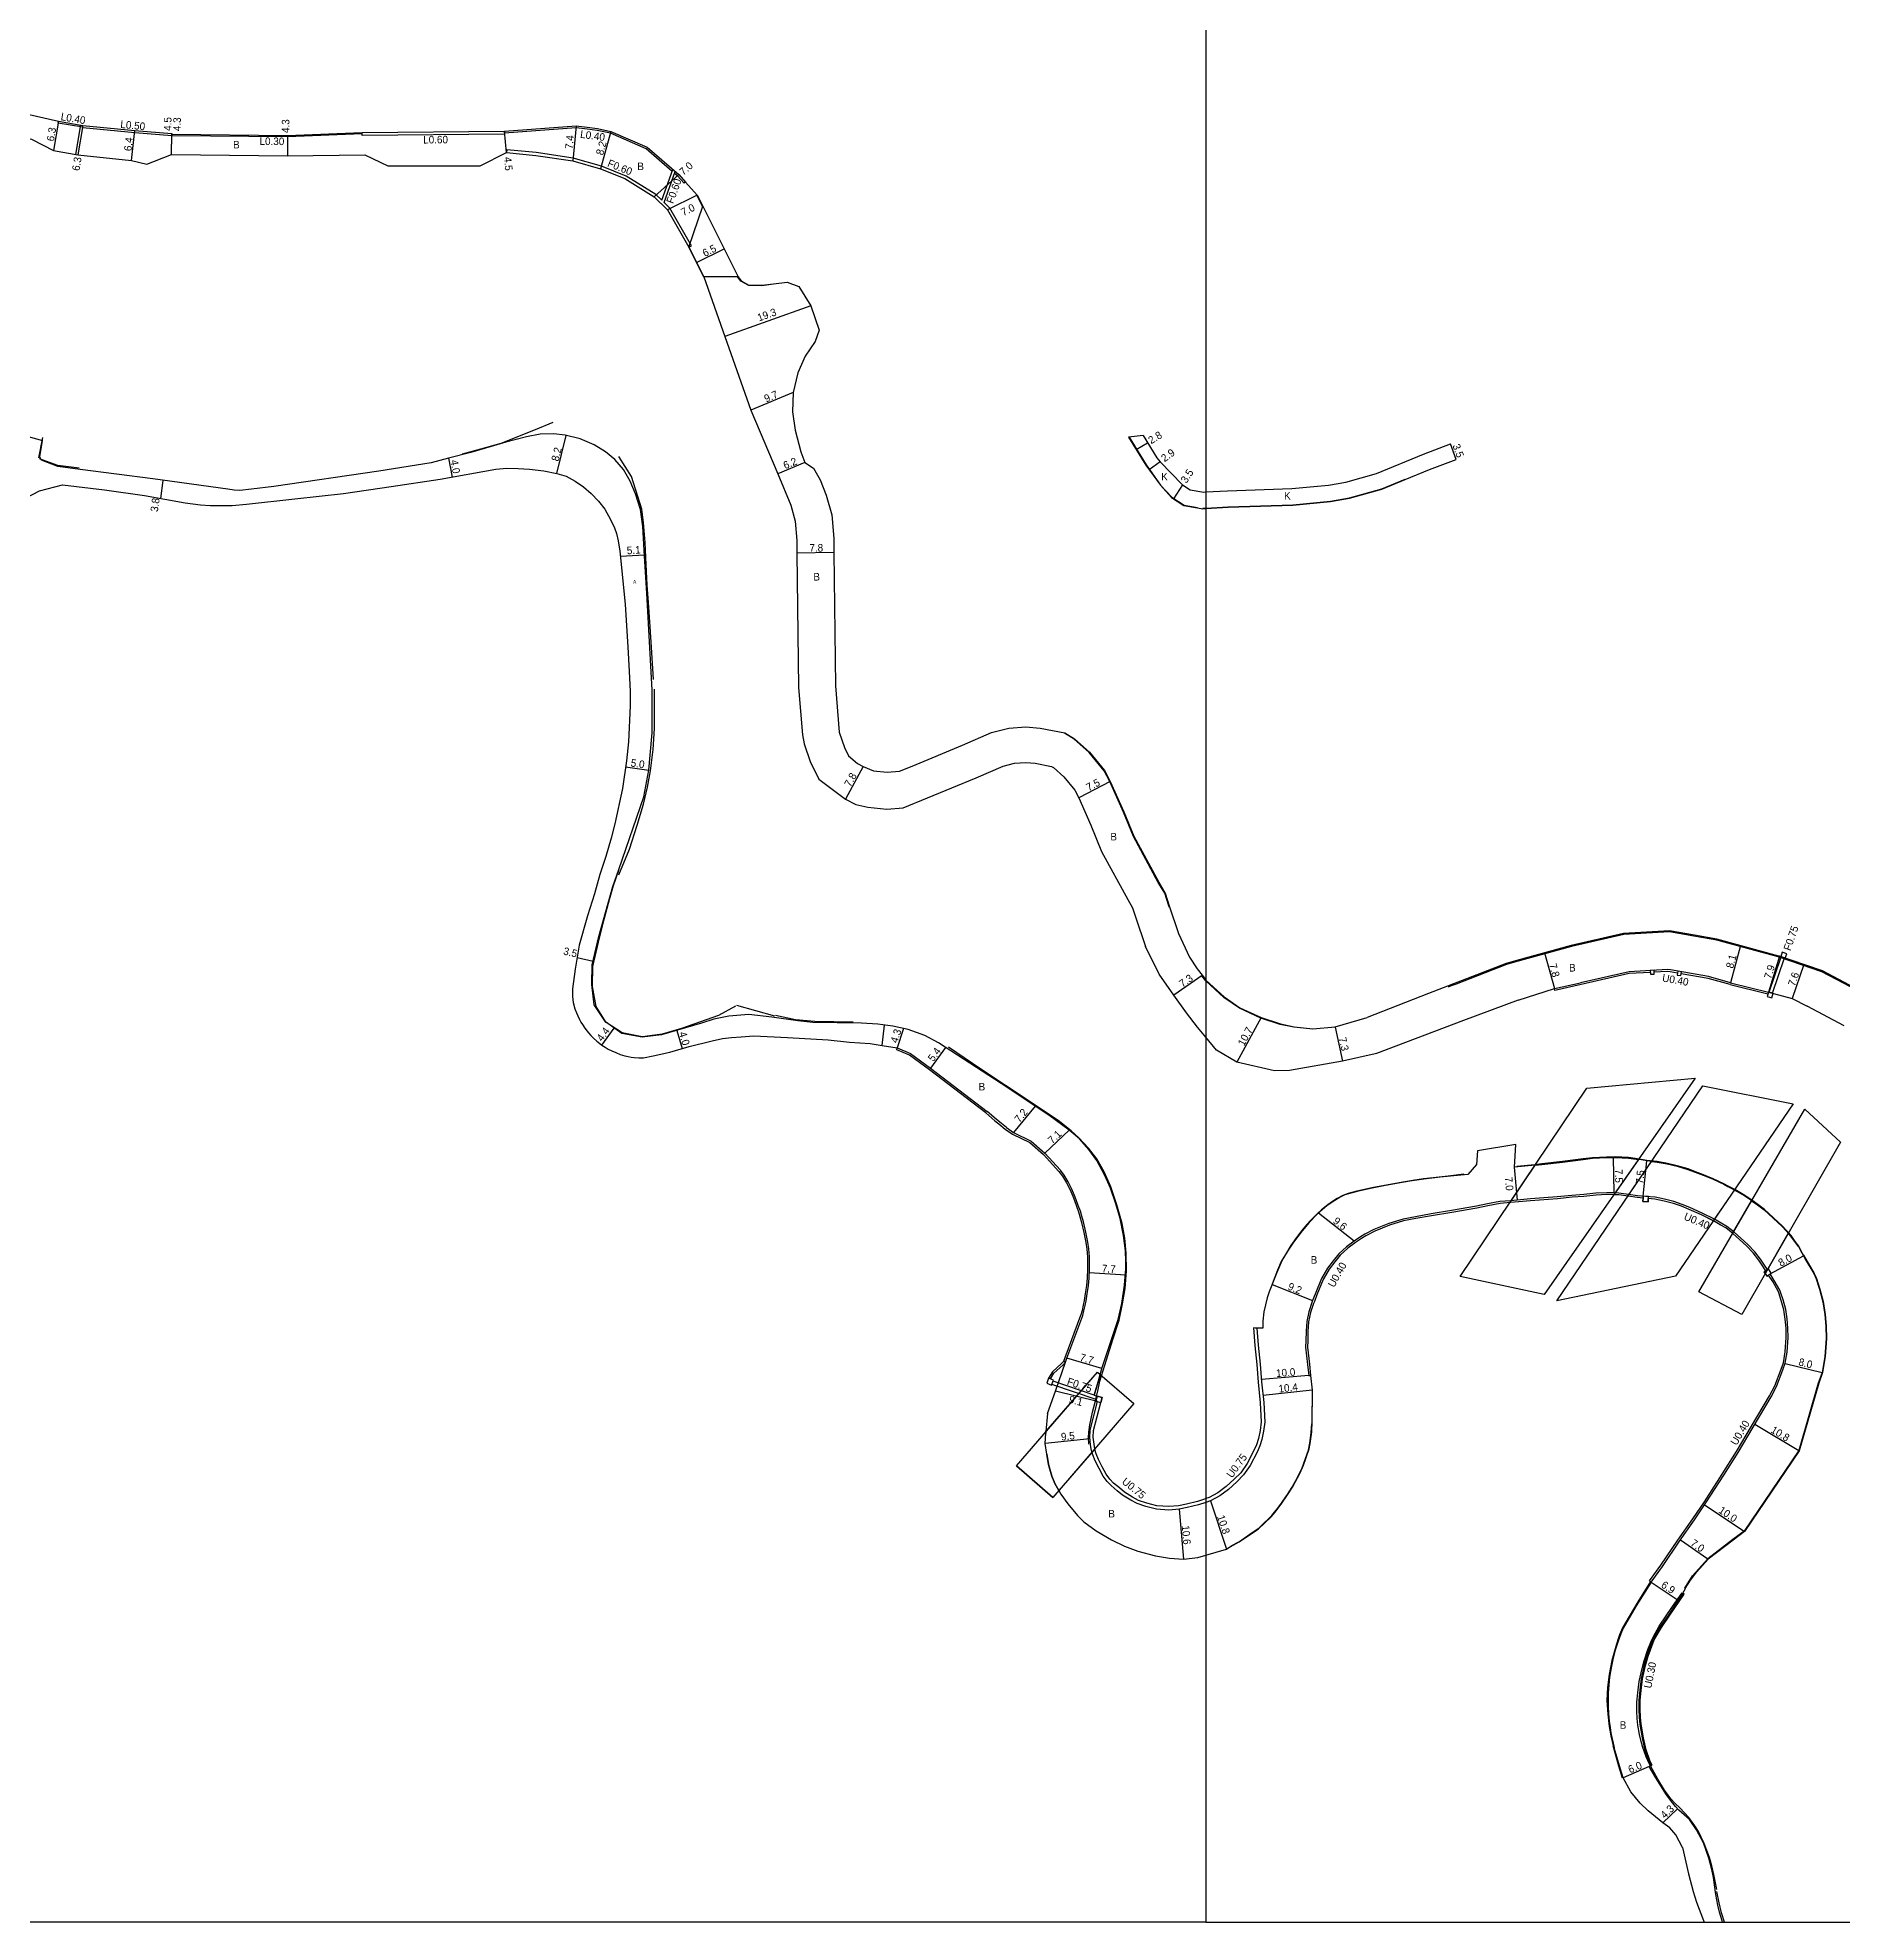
# Model space of a CAD drawing. Header units: metres. Extents: x -4000 to 0, y -102000 to -99000.
# Drawn here: x -3446.6 to -3065.6, y -102000 to -101602 of the extents above; entities that cross this region are included whole.
import ezdxf

# ---------------------------------------------------------------- set-up
doc = ezdxf.new("R2010")
doc.units = ezdxf.units.M
doc.header["$LTSCALE"] = 2.5
for name, color, linetype in [('その他', 7, 'Continuous'), ('側溝・桝', 7, 'Continuous'), ('図郭', 7, 'Continuous'), ('幅員', 7, 'Continuous'), ('歩道・分離帯・安全施設', 7, 'Continuous'), ('舗装', 7, 'Continuous'), ('道路', 7, 'Continuous')]:
    doc.layers.add(name, color=color, linetype=linetype)
doc.styles.get("Standard").update_dxf_attribs({"font": ''})
doc.styles.add('YOKO_DECO', font='')
doc.styles.get('Standard').set_extended_font_data('@MS PGothic')
doc.styles.get('YOKO_DECO').set_extended_font_data('MS PGothic')

msp = doc.modelspace()

# ---------------------------------------------------------------- linework, layer by layer
at = {"layer": 'その他'}
for points in [[(-3096.7, -101821.75), (-3128.59, -101867.42), (-3146.32, -101863.65), (-3119.52, -101823.82)], [(-3076, -101827.16), (-3100.8, -101863.55), (-3125.88, -101868.79), (-3095.09, -101823.33)], [(-3065.98, -101835.22), (-3086.85, -101871.62), (-3095.89, -101866.84), (-3073.55, -101828.27)], [(-3130.49, -101840.14), (-3129.03, -101839.94), (-3124.69, -101839.44), (-3120.34, -101838.9), (-3118.37, -101838.65), (-3116.86, -101838.56), (-3115.43, -101838.5), (-3113.49, -101838.46), (-3110.74, -101838.6), (-3108.66, -101838.89), (-3113.88, -101846.36), (-3115.35, -101846.33), (-3117.6, -101846.45), (-3120.16, -101846.7), (-3122.68, -101846.9), (-3125.75, -101847.23), (-3131.44, -101847.63), (-3135.65, -101848.01), (-3135.8, -101848.03)], [(-3088.39, -101845.33), (-3092.84, -101851.87), (-3095.34, -101850.57), (-3097.94, -101849.45), (-3099.54, -101848.8), (-3101.27, -101848.19), (-3103.21, -101847.69), (-3105.2, -101847.28), (-3106.57, -101847.15), (-3106.63, -101847.84), (-3107.73, -101847.75), (-3107.67, -101847.05), (-3108.91, -101846.94), (-3110.83, -101846.67), (-3110.89, -101846.66), (-3105.91, -101839.31), (-3104.73, -101839.46), (-3102.56, -101839.84), (-3100.5, -101840.33), (-3098.21, -101840.99), (-3096.08, -101841.79), (-3094.96, -101842.21), (-3092.89, -101843.09), (-3090.64, -101844.11), (-3089.75, -101844.6)], [(-3081.76, -101862.39), (-3082.5, -101861.25), (-3083.2, -101860.2), (-3084.41, -101858.64), (-3085.82, -101857.14), (-3087.29, -101855.82), (-3088.73, -101854.56), (-3088.76, -101854.53), (-3084.75, -101847.61), (-3083.5, -101848.46), (-3082.12, -101849.52), (-3078.33, -101853.04), (-3077.53, -101853.87), (-3077.14, -101854.32), (-3077.01, -101854.47), (-3081.89, -101862.98), (-3082.13, -101862.63)], [(-3240, -101903.6), (-3222.88, -101883.79), (-3215.17, -101890.47), (-3232.28, -101910.27)]]:
    msp.add_lwpolyline(points, close=True, dxfattribs=at)
for points in [[(-3223.44, -101900.04), (-3223.65, -101900.28), (-3231.03, -101908.83), (-3231.89, -101907.36), (-3232.51, -101905.76), (-3233.18, -101903.33), (-3233.59, -101901.11), (-3233.92, -101898.88), (-3233.8, -101896.73), (-3233.77, -101896.38), (-3222.88, -101883.79), (-3222.29, -101884.3), (-3223.58, -101888.67), (-3222.96, -101888.9), (-3221.89, -101889.17), (-3222.17, -101890.23)], [(-3223.44, -101900.04), (-3223.6, -101899.06), (-3223.75, -101897.55), (-3223.68, -101896.16), (-3222.17, -101890.23)]]:
    msp.add_lwpolyline(points, dxfattribs=at)
at = {"layer": '側溝・桝'}
for points in [[(-3437.13, -101620.93), (-3442.29, -101620.05), (-3442.22, -101619.65)], [(-3418.31, -101622.41), (-3418.32, -101622.71), (-3426.16, -101622.08), (-3437.13, -101621.02), (-3437.09, -101620.53)], [(-3378.11, -101622.34), (-3393.88, -101622.96), (-3418.32, -101622.71)], [(-3348.04, -101621.78), (-3348.04, -101622.38), (-3378.1, -101622.64), (-3378.11, -101622.04)], [(-3312.66, -101630.25), (-3318.19, -101625.46), (-3325.72, -101622.2), (-3328.52, -101621.6), (-3330.64, -101621.31), (-3332.96, -101621.05), (-3348.04, -101622.19)], [(-3314.86, -101636.35), (-3316.12, -101635.11), (-3322.42, -101631.24), (-3327.59, -101629.15), (-3333.55, -101627.43), (-3341.37, -101626.27), (-3347.56, -101625.67), (-3347.62, -101626.26)], [(-3314.86, -101636.35), (-3312.51, -101629.84)], [(-3314.38, -101636.82), (-3312.03, -101630.27)], [(-3309.86, -101632.49), (-3310.16, -101632.76), (-3311.57, -101631.19), (-3312.17, -101630.67)], [(-3309.12, -101646.28), (-3308.6, -101645.99), (-3313.16, -101638.02), (-3314.38, -101636.82)], [(-3081.07, -101803.58), (-3078.52, -101796.11)], [(-3080.34, -101803.78), (-3077.81, -101796.35)], [(-3106.14, -101799.39), (-3110.58, -101799.66), (-3120.78, -101801.97), (-3126.31, -101803.19), (-3126.41, -101802.81)], [(-3100.43, -101799.55), (-3101.97, -101799.28), (-3102.56, -101799.18), (-3105.34, -101799.34)], [(-3089.31, -101801.95), (-3093.93, -101800.69), (-3099.64, -101799.69)], [(-3089.31, -101801.95), (-3081.3, -101803.93)], [(-3265.14, -101815.34), (-3262.34, -101816.53), (-3258.13, -101819.64), (-3246.18, -101828.75)], [(-3242.1, -101832.15), (-3243.47, -101831.06), (-3244.28, -101830.42), (-3246.18, -101828.75)], [(-3242.1, -101832.15), (-3240.58, -101833.23), (-3236.9, -101835.01), (-3234.01, -101837.57), (-3230.7, -101841.19)], [(-3226.93, -101848.65), (-3227.34, -101847.41), (-3227.69, -101846.52), (-3228.36, -101845.02), (-3229.08, -101843.64), (-3229.94, -101842.2), (-3230.7, -101841.19)], [(-3224.55, -101860.76), (-3224.55, -101859.45), (-3224.73, -101857.8), (-3224.93, -101856.4), (-3225.32, -101854.25), (-3225.84, -101852.09), (-3226.19, -101850.86), (-3226.49, -101849.85), (-3226.93, -101848.65)], [(-3081.43, -101862.17), (-3082.16, -101861.03), (-3082.88, -101859.96), (-3084.11, -101858.38), (-3085.54, -101856.85), (-3087.02, -101855.52), (-3088.47, -101854.25), (-3090.01, -101853.03), (-3091.18, -101852.34), (-3092.61, -101851.53), (-3095.17, -101850.21), (-3097.79, -101849.08), (-3099.4, -101848.43), (-3101.16, -101847.8), (-3103.12, -101847.3), (-3105.15, -101846.89), (-3107.14, -101846.69), (-3108.86, -101846.55), (-3110.77, -101846.28), (-3112.76, -101845.99), (-3113.76, -101845.97), (-3115.36, -101845.93), (-3117.63, -101846.05), (-3120.19, -101846.3), (-3122.72, -101846.5), (-3125.78, -101846.83), (-3131.47, -101847.23), (-3135.69, -101847.62), (-3137.91, -101847.8), (-3140.55, -101848.3), (-3142.86, -101848.77), (-3148.11, -101849.67), (-3152.43, -101850.42), (-3155.71, -101851.01), (-3158.34, -101851.5), (-3161.38, -101852.42), (-3164.51, -101853.7), (-3166.41, -101854.69), (-3167.35, -101855.26), (-3168.65, -101856.13), (-3170.27, -101857.32), (-3171.89, -101858.85), (-3173.09, -101860.28), (-3174.28, -101861.85), (-3175.58, -101864.07), (-3176.93, -101867.32), (-3177.45, -101868.72), (-3177.64, -101869.14), (-3178.27, -101871.09), (-3178.69, -101873.15), (-3178.84, -101875.18), (-3178.89, -101877.2), (-3178.94, -101878.57), (-3178.51, -101882.18), (-3178.28, -101884.56)], [(-3225.97, -101871.84), (-3225.73, -101870.89), (-3225.49, -101869.74), (-3225.27, -101868.79), (-3225.04, -101867.28), (-3224.8, -101865.55), (-3224.64, -101863.98), (-3224.57, -101862.1), (-3224.55, -101860.76)], [(-3105.97, -101928.14), (-3103.59, -101924.84), (-3099.99, -101919.54), (-3096.82, -101915.02), (-3094.39, -101911.39), (-3090.63, -101905.56), (-3087.63, -101900.77), (-3084.42, -101895.41), (-3080.66, -101889.01), (-3079.47, -101886.86), (-3078.16, -101883.36), (-3077.64, -101881.94), (-3077.28, -101879.59), (-3077.04, -101876.5), (-3077.09, -101874.53), (-3077.25, -101872.58), (-3077.56, -101870.61), (-3078.11, -101868.57), (-3078.65, -101866.9), (-3078.81, -101866.54), (-3079.96, -101864.45), (-3080.83, -101863.09)], [(-3229.61, -101881.74), (-3229.32, -101880.89), (-3225.97, -101871.84)], [(-3189.2, -101874.5), (-3188.93, -101878.15), (-3188.51, -101882.16), (-3188.21, -101885.86), (-3187.75, -101890.24), (-3187.57, -101894.35), (-3187.79, -101896.27), (-3188.17, -101898.04), (-3188.6, -101899.4), (-3189.18, -101900.72), (-3190.63, -101903.5), (-3192.06, -101905.53), (-3193.46, -101906.97), (-3195.23, -101908.57), (-3197.06, -101909.94), (-3199.01, -101910.97), (-3200, -101911.32)], [(-3229.97, -101881.52), (-3230.5, -101882.01), (-3232.4, -101883.76), (-3233.19, -101885.12)], [(-3232.8, -101885.26), (-3232.08, -101884.02), (-3230.22, -101882.31), (-3229.61, -101881.74)], [(-3178.28, -101884.56), (-3177.88, -101884.52)], [(-3223.14, -101889.6), (-3232.52, -101886.45)], [(-3223.58, -101888.67), (-3232.25, -101885.75)], [(-3200, -101911.32), (-3201.51, -101911.85), (-3203.92, -101912.42), (-3205.62, -101912.76), (-3207.78, -101912.95), (-3210.43, -101912.78), (-3212.63, -101912.22), (-3214.52, -101911.58), (-3215.86, -101910.86), (-3217.57, -101909.78), (-3218.72, -101908.85), (-3220.01, -101907.78), (-3220.85, -101906.91), (-3221.65, -101905.75), (-3222.51, -101904.14), (-3223.35, -101902.56), (-3223.87, -101901.3), (-3224.15, -101900.35), (-3224.34, -101899.16), (-3224.5, -101897.57), (-3224.43, -101896.05), (-3222.89, -101890.05)], [(-3099.27, -101930.52), (-3102.38, -101935.2), (-3104.03, -101937.61), (-3105.59, -101940.26), (-3106.9, -101943.68), (-3107.45, -101945.72), (-3108.05, -101948.51), (-3108.39, -101950.99), (-3108.57, -101953.06), (-3108.6, -101955.07), (-3108.53, -101956.68), (-3108.36, -101958.22), (-3107.87, -101961.07), (-3107.27, -101963.73), (-3106.61, -101965.66), (-3106.05, -101966.97)]]:
    msp.add_lwpolyline(points, dxfattribs=at)
at = {"layer": '側溝・桝', "flags": 128}
for points in [[(-3078.61, -101796.08), (-3077.66, -101796.4), (-3077.34, -101795.46), (-3078.29, -101795.13)], [(-3105.36, -101798.94), (-3106.16, -101798.99), (-3106.11, -101799.79), (-3105.32, -101799.74)], [(-3099.57, -101799.3), (-3100.36, -101799.16), (-3100.5, -101799.95), (-3099.71, -101800.08)], [(-3080.22, -101803.81), (-3081.19, -101803.54), (-3081.46, -101804.51), (-3080.49, -101804.78)], [(-3107.73, -101847.75), (-3106.63, -101847.84), (-3106.54, -101846.75), (-3107.63, -101846.65)], [(-3082.13, -101862.63), (-3081.52, -101863.54), (-3080.6, -101862.94), (-3081.21, -101862.02)], [(-3233.19, -101885.12), (-3233.58, -101886.14), (-3232.56, -101886.54), (-3232.16, -101885.51)], [(-3222.96, -101888.9), (-3223.23, -101889.96), (-3222.17, -101890.23), (-3221.89, -101889.17)]]:
    msp.add_lwpolyline(points, close=True, dxfattribs=at)
at = {"layer": '図郭'}
for points in [[(-4000, -102000), (-4000, -101400), (-3200, -101400), (-3200, -102000)], [(-3200, -102000), (-2400, -102000), (-2400, -101400), (-3200, -101400)]]:
    msp.add_lwpolyline(points, close=True, dxfattribs=at)
at = {"layer": '幅員'}
for points in [[(-3442.22, -101619.65), (-3443.28, -101625.86)], [(-3437.09, -101620.53), (-3438.14, -101626.74)], [(-3426.8, -101627.95), (-3426.12, -101621.59)], [(-3418.36, -101626.71), (-3418.31, -101622.21)], [(-3418.36, -101626.71), (-3418.31, -101622.41)], [(-3393.88, -101622.66), (-3393.92, -101626.96)], [(-3347.62, -101626.26), (-3348.04, -101621.78)], [(-3332.95, -101620.65), (-3333.68, -101628.02)], [(-3325.6, -101621.82), (-3327.78, -101629.72)], [(-3311.29, -101630.91), (-3316.49, -101635.59)], [(-3307.39, -101635.25), (-3313.64, -101638.39)], [(-3307.51, -101649.48), (-3301.7, -101646.57)], [(-3283.39, -101658.63), (-3301.54, -101665.1)], [(-3287.11, -101676.93), (-3296.04, -101680.7)], [(-3147.12, -101691.07), (-3148.35, -101687.79)], [(-3284.69, -101691.74), (-3290.39, -101694.09)], [(-3278.52, -101710.74), (-3286.32, -101710.84)], [(-3272.33, -101755.94), (-3276.06, -101762.79)], [(-3220.18, -101759.06), (-3226.83, -101762.53)], [(-3087.08, -101793.75), (-3089.21, -101801.57)], [(-3188.31, -101808.94), (-3193.42, -101818.34)], [(-3263.81, -101811.25), (-3265.14, -101815.34)], [(-3172.72, -101811), (-3171.14, -101818.12)]]:
    msp.add_lwpolyline(points, dxfattribs=at)
at = {"layer": '幅員', "flags": 128}
for points in [[(-3337, -101694.03), (-3335.04, -101686.03)], [(-3214.7, -101689), (-3212.31, -101687.54)], [(-3359.87, -101690.84), (-3359.15, -101694.8)], [(-3209.61, -101691.6), (-3211.95, -101693.3)], [(-3420.65, -101699.29), (-3420.12, -101695.49)], [(-3204.94, -101696.44), (-3206.85, -101699.37)], [(-3323.59, -101711.53), (-3318.54, -101711.22)], [(-3322.52, -101756.01), (-3317.62, -101756.72)], [(-3332.75, -101796.26), (-3329.36, -101797.04)], [(-3128.5, -101795.29), (-3126.41, -101802.81)], [(-3078.87, -101795.99), (-3081.19, -101803.54)], [(-3073.75, -101797.74), (-3076.2, -101804.93)], [(-3200.75, -101800.04), (-3206.73, -101804.22)], [(-3327.51, -101814.76), (-3324.91, -101811.17)], [(-3311.66, -101811.64), (-3310.53, -101815.49)], [(-3254.98, -101815.26), (-3258.13, -101819.64)], [(-3236.06, -101827.62), (-3240.58, -101833.23)], [(-3228.86, -101832.69), (-3234.01, -101837.57)], [(-3134.16, -101847.48), (-3134.79, -101840.51)], [(-3113.76, -101845.97), (-3113.9, -101838.47)], [(-3107.63, -101846.65), (-3106.91, -101839.19)], [(-3168.65, -101856.13), (-3176.22, -101850.23)], [(-3080.83, -101863.09), (-3073.81, -101859.26)], [(-3224.6, -101862.78), (-3216.91, -101863.29)], [(-3186.01, -101865.34), (-3177.45, -101868.72)], [(-3221.93, -101883.06), (-3229.32, -101880.89)], [(-3178.28, -101884.56), (-3188.25, -101885.38)], [(-3077.65, -101881.97), (-3069.88, -101883.89)], [(-3222.89, -101890.05), (-3231.71, -101887.8)], [(-3177.56, -101887.65), (-3187.91, -101888.73)], [(-3084.07, -101894.82), (-3074.8, -101900.37)], [(-3224.47, -101897.92), (-3233.92, -101898.88)], [(-3205.62, -101912.76), (-3204.74, -101923.33)], [(-3199.01, -101910.97), (-3195.61, -101921.22)], [(-3094.67, -101911.81), (-3086.35, -101917.37)], [(-3099.76, -101919.21), (-3094.03, -101923.23)], [(-3105.97, -101928.14), (-3100.23, -101931.97)], [(-3106.37, -101967.11), (-3111.88, -101969.47)], [(-3100.41, -101976.01), (-3103.51, -101978.99)]]:
    msp.add_lwpolyline(points, dxfattribs=at)
at = {"layer": '歩道・分離帯・安全施設'}
for points in [[(-3306.3, -101637.63), (-3307.48, -101635.29)], [(-3291.28, -101654.09), (-3293.73, -101654.39), (-3296.52, -101654.36), (-3298.15, -101653.41), (-3298.79, -101652.57)], [(-3446.38, -101690.75), (-3445.55, -101686.45)], [(-3337.88, -101683.25), (-3341.57, -101684.81), (-3348.84, -101687.68), (-3353.16, -101688.91), (-3357.02, -101689.95)], [(-3216.21, -101686.34), (-3212.6, -101692.24), (-3209.53, -101696.48), (-3207.15, -101699.05), (-3204.58, -101700.73), (-3201.75, -101701.2)], [(-3316.59, -101737.56), (-3316.95, -101731.81), (-3317.32, -101726.43), (-3317.64, -101721.3), (-3317.96, -101717.63), (-3318.17, -101713.24), (-3318.38, -101708.6), (-3318.75, -101704.36), (-3319.06, -101701.61), (-3319.91, -101698.87), (-3321.29, -101694.67), (-3323.9, -101690.45)], [(-3437.86, -101692.95), (-3442.38, -101692.38), (-3446.24, -101690.92)], [(-3200, -101701.35), (-3195.26, -101701.07), (-3181.62, -101700.63), (-3173.67, -101699.88), (-3169.67, -101699.18), (-3162.85, -101697.25), (-3157.94, -101695.22)], [(-3200.62, -101701.39), (-3200, -101701.35)], [(-3323.91, -101778.81), (-3321.7, -101773.38), (-3320.06, -101768.33), (-3318.75, -101763.89), (-3317.89, -101760.25), (-3317.23, -101756.86), (-3316.68, -101752.3), (-3316.4, -101747.88), (-3316.39, -101743.03), (-3316.39, -101739.56)], [(-3207.68, -101785.72), (-3207.8, -101785.35), (-3208.68, -101782.7), (-3210.03, -101780.39), (-3215.3, -101770.7), (-3217.39, -101765.54), (-3220.27, -101759.11), (-3221.46, -101756.83), (-3224.64, -101752.95), (-3227.77, -101750.16), (-3229.82, -101748.91)], [(-3299.31, -101806.52), (-3302.92, -101808.53), (-3310.71, -101811.24), (-3314.79, -101812.47), (-3319.02, -101813.03), (-3323.25, -101812.17), (-3326.59, -101809.96), (-3328.7, -101806.59), (-3329.49, -101802.37), (-3329.44, -101798.16), (-3328.22, -101793.03), (-3327.1, -101788.41), (-3325.88, -101783.97), (-3325.09, -101781.08), (-3323.95, -101777.81)], [(-3058.45, -101805.31), (-3060.76, -101804.09), (-3069.9, -101799.27), (-3076.5, -101797.01), (-3078.93, -101796.18), (-3079.16, -101796.12), (-3092.11, -101792.59), (-3096.93, -101791.74), (-3102.08, -101790.83), (-3111.75, -101791.41), (-3122.8, -101793.92), (-3134.82, -101797.26), (-3136.52, -101797.73), (-3147.16, -101801.85), (-3148.2, -101802.26), (-3148.82, -101802.5)], [(-3200, -101801.16), (-3200.01, -101801.15), (-3200.83, -101800.09)], [(-3172.72, -101811), (-3177.41, -101811.4), (-3181.39, -101810.96), (-3184.27, -101810.38), (-3188.35, -101809.04), (-3192.89, -101806.94), (-3196.16, -101804.67), (-3200, -101801.16)], [(-3290.96, -101808.61), (-3299.01, -101806.41)], [(-3274.45, -101809.9), (-3282.52, -101809.76), (-3286.61, -101809.39), (-3290.83, -101808.53)], [(-3224.72, -101899.01), (-3224.75, -101897.64), (-3224.7, -101896.48), (-3224.46, -101894.96), (-3223.93, -101892.29), (-3223.3, -101889.85), (-3222.76, -101887.48), (-3222.36, -101885.73), (-3220.94, -101881.21), (-3219.63, -101876.95), (-3218.32, -101872.87), (-3217.58, -101869.37), (-3217.03, -101866.14), (-3216.77, -101862.45), (-3216.79, -101858.72), (-3217.1, -101855.53), (-3217.65, -101852.43), (-3218.77, -101848.49), (-3220.03, -101844.65), (-3221.44, -101841.53), (-3223.02, -101838.77), (-3224.79, -101836.49), (-3226.81, -101834.33), (-3228.43, -101832.84), (-3231.17, -101830.71), (-3237.09, -101826.76), (-3247.52, -101819.81), (-3254.32, -101815.22)], [(-3074.79, -101857.23), (-3075.55, -101856.21), (-3076.44, -101854.97), (-3077.06, -101854.26), (-3077.46, -101853.81), (-3078.26, -101852.96), (-3082.05, -101849.45), (-3083.44, -101848.38), (-3084.72, -101847.51), (-3086.56, -101846.3), (-3088.3, -101845.27), (-3089.71, -101844.51), (-3090.59, -101844.02), (-3092.85, -101843), (-3094.92, -101842.12), (-3096.05, -101841.7), (-3098.18, -101840.9), (-3100.47, -101840.23), (-3102.54, -101839.75), (-3104.72, -101839.36), (-3106.9, -101839.09), (-3108.42, -101838.82), (-3110.73, -101838.5), (-3113.48, -101838.36), (-3115.43, -101838.4), (-3116.87, -101838.46), (-3118.38, -101838.56), (-3120.35, -101838.8), (-3124.7, -101839.34), (-3129.04, -101839.84), (-3130.5, -101840.04), (-3134.36, -101840.37)], [(-3145.5, -101842), (-3148.8, -101842.41), (-3151.37, -101842.7), (-3154, -101843), (-3155.83, -101843.27), (-3158.41, -101843.67), (-3162.62, -101844.45), (-3164.57, -101844.84), (-3168.13, -101845.63), (-3169.95, -101846.08), (-3171.09, -101846.51), (-3172.27, -101847.16), (-3173.46, -101847.95), (-3174.53, -101848.7), (-3175.56, -101849.56), (-3176.41, -101850.28), (-3177.74, -101851.65), (-3178.75, -101852.72), (-3179.7, -101853.88), (-3180.86, -101855.41), (-3182.04, -101857.07), (-3183.2, -101858.96), (-3184.09, -101860.47), (-3184.85, -101862.29), (-3185.99, -101865.26)], [(-3073.79, -101859.1), (-3074.26, -101858.26), (-3074.79, -101857.23)], [(-3073.79, -101859.1), (-3071.53, -101862.96), (-3071.06, -101864.05), (-3070.34, -101866.28), (-3069.63, -101868.92), (-3069.2, -101871.61), (-3069, -101874.1), (-3068.94, -101876.71), (-3069.22, -101880.51), (-3069.79, -101883.92), (-3070.57, -101886.18), (-3074.71, -101900.41), (-3086.28, -101917.44), (-3088.67, -101919.27), (-3093.96, -101923.31), (-3096.35, -101926.02)], [(-3195.51, -101921.09), (-3192.99, -101919.64), (-3188.91, -101916.95), (-3186.23, -101914.39), (-3185.36, -101913.37), (-3183.95, -101911.52), (-3182.73, -101909.75), (-3181.69, -101908.12), (-3180.11, -101905.1), (-3179.37, -101903.48), (-3178.19, -101900.03), (-3177.96, -101898.91), (-3177.63, -101896.39), (-3177.53, -101894.26), (-3177.46, -101887.65)], [(-3106.09, -101928.05), (-3108.54, -101931.96), (-3110.63, -101935.41), (-3112, -101937.83), (-3112.65, -101939.32), (-3112.94, -101940.11), (-3113.31, -101941.26), (-3114.25, -101944.71), (-3114.86, -101947.64), (-3115.19, -101950.42), (-3115.32, -101953.15), (-3115.1, -101956.08), (-3114.8, -101958.67), (-3114.47, -101960.63), (-3114, -101962.71)], [(-3098.77, -101929.48), (-3097.63, -101927.77), (-3096.35, -101926.02)], [(-3092.12, -101993.05), (-3092.75, -101989.88), (-3093.16, -101988.07), (-3093.63, -101986.29), (-3094.76, -101983.37), (-3096, -101980.82), (-3096.73, -101979.6), (-3098.02, -101977.87), (-3099.93, -101975.86), (-3100.87, -101974.94), (-3101.78, -101973.94), (-3102.41, -101973.13), (-3103.14, -101972.08), (-3104.54, -101969.74), (-3105.34, -101968.37), (-3106.38, -101966.43), (-3107.04, -101965.06), (-3107.7, -101963.09), (-3108.09, -101961.79), (-3108.41, -101960.36), (-3108.78, -101958.4), (-3108.95, -101956.94), (-3109.01, -101955.42), (-3108.99, -101953.5), (-3108.81, -101951.52), (-3108.49, -101949.12), (-3107.9, -101946.43), (-3107.46, -101944.77), (-3106.67, -101942.4), (-3106.02, -101940.85), (-3105.47, -101939.66), (-3104.28, -101937.46), (-3101.45, -101933.3), (-3099.43, -101930.41)], [(-3112.02, -101969.53), (-3112.82, -101967.03), (-3114, -101962.71)], [(-3090.47, -102000), (-3091.08, -101998.01), (-3091.59, -101995.92), (-3092.11, -101993.5)]]:
    msp.add_lwpolyline(points, dxfattribs=at)
at = {"layer": '舗装'}
msp.add_lwpolyline([(-3437.58, -101620.44), (-3438.63, -101626.65)], dxfattribs=at)
at = {"layer": '舗装', "flags": 128}
msp.add_lwpolyline([(-3268.36, -101814.81), (-3267.81, -101810.53)], dxfattribs=at)
at = {"layer": '道路'}
for points in [[(-3473.9, -101613.05), (-3461.28, -101615.34), (-3446.89, -101618.55), (-3442.22, -101619.65)], [(-3509.52, -101630.84), (-3511.85, -101627.48), (-3507.99, -101624.02), (-3501.89, -101619.98), (-3497.27, -101617.72), (-3491.66, -101616.94), (-3482.27, -101617.26), (-3474.7, -101618.39), (-3462.2, -101620.26), (-3447.97, -101623.43), (-3443.28, -101625.86), (-3438.14, -101626.74), (-3426.8, -101627.95)], [(-3442.22, -101619.65), (-3437.09, -101620.53)], [(-3437.09, -101620.53), (-3426.12, -101621.59), (-3418.31, -101622.21)], [(-3418.31, -101622.21), (-3418.31, -101622.41), (-3393.88, -101622.66), (-3378.11, -101622.04)], [(-3378.11, -101622.04), (-3348.04, -101621.78)], [(-3348.04, -101621.78), (-3332.95, -101620.65), (-3330.59, -101620.92), (-3328.45, -101621.21), (-3325.6, -101621.82), (-3317.97, -101625.12), (-3311.29, -101630.91), (-3309.86, -101632.49), (-3307.39, -101635.25)], [(-3426.8, -101627.95), (-3423.59, -101628.7), (-3418.36, -101626.71), (-3393.92, -101626.96), (-3377.53, -101626.78), (-3372.69, -101629.1), (-3353.22, -101629.1), (-3347.62, -101626.26)], [(-3347.62, -101626.26), (-3341.45, -101626.86), (-3333.68, -101628.02), (-3327.78, -101629.72), (-3322.69, -101631.78), (-3316.49, -101635.59), (-3313.64, -101638.39), (-3309.12, -101646.28)], [(-3307.39, -101635.25), (-3306.21, -101637.58)], [(-3306.21, -101637.58), (-3298.71, -101652.51)], [(-3306.21, -101637.58), (-3298.71, -101652.51)], [(-3309.12, -101646.28), (-3305.97, -101652.54)], [(-3309.12, -101646.28), (-3305.97, -101652.54), (-3301.54, -101665.1), (-3296.04, -101680.7), (-3290.39, -101694.09), (-3287.64, -101700.71), (-3286.7, -101704.13), (-3286.35, -101708.17), (-3286.32, -101710.84), (-3285.97, -101739.23), (-3285.17, -101749.26), (-3284.79, -101751.11), (-3283.55, -101754.85), (-3281.72, -101758.62), (-3276.06, -101762.79), (-3273.89, -101763.97), (-3271.39, -101764.53), (-3267.32, -101764.96), (-3263.91, -101764.63), (-3248.46, -101758.3), (-3242.81, -101755.87), (-3240.41, -101755.23), (-3238.03, -101755.09), (-3236, -101755.24), (-3232.55, -101755.92), (-3232.19, -101756.13), (-3229.99, -101758.09), (-3227.67, -101760.93), (-3226.83, -101762.53), (-3224.25, -101768.32), (-3222, -101773.87), (-3216.48, -101784.02), (-3215.46, -101785.76), (-3214.82, -101787.7), (-3212.71, -101793.96)], [(-3298.71, -101652.51), (-3298.08, -101653.34), (-3296.49, -101654.26), (-3293.73, -101654.28), (-3291.29, -101653.99)], [(-3291.29, -101653.99), (-3288.41, -101653.65), (-3285.95, -101654.56), (-3283.39, -101658.63), (-3281.63, -101663.75), (-3282.5, -101666.2)], [(-3282.5, -101666.2), (-3284.57, -101669.29), (-3286.12, -101672.76), (-3287.11, -101676.93), (-3287.28, -101680.99), (-3286.71, -101684.91), (-3285.54, -101689.49), (-3284.69, -101691.74), (-3282.83, -101692.95), (-3281.4, -101695.41), (-3280.13, -101698.63), (-3278.98, -101702.75), (-3278.56, -101707.8), (-3278.52, -101710.74), (-3278.17, -101738.87), (-3277.4, -101748.64), (-3276.31, -101751.9), (-3275.43, -101753.7), (-3273.55, -101755.27), (-3272.33, -101755.94), (-3270.13, -101756.82), (-3267.29, -101757.12), (-3264.65, -101756.87), (-3262.03, -101755.84), (-3251.38, -101751.39), (-3245.27, -101748.77), (-3241.61, -101747.79), (-3237.98, -101747.57), (-3235, -101747.79), (-3229.79, -101748.82), (-3227.71, -101750.08), (-3224.57, -101752.88), (-3221.38, -101756.77), (-3220.18, -101759.06), (-3217.3, -101765.5), (-3215.2, -101770.66), (-3209.95, -101780.34), (-3208.59, -101782.66), (-3207.71, -101785.32), (-3205.73, -101791.2), (-3203.43, -101796.2), (-3201.83, -101798.65), (-3200, -101801)], [(-3449.45, -101686.02), (-3445.64, -101687.06)], [(-3223.58, -101888.67), (-3222.68, -101885.62), (-3222.29, -101884.3), (-3221.87, -101882.86), (-3220.7, -101879.23), (-3218.5, -101872.71), (-3217.74, -101869.34), (-3217.14, -101865.44), (-3216.91, -101862.03), (-3216.87, -101860.4), (-3216.99, -101858.21), (-3217.36, -101854.98), (-3218.06, -101851.38), (-3219.01, -101848.26), (-3220.15, -101844.98), (-3221.29, -101842.31), (-3222.99, -101839.14), (-3224.73, -101836.81), (-3226.69, -101834.56), (-3228.86, -101832.69), (-3232.89, -101829.74), (-3243.18, -101822.86), (-3256.47, -101814.3), (-3259.35, -101812.74), (-3262.85, -101811.46), (-3266.05, -101810.75), (-3269.22, -101810.35), (-3272.7, -101810.15), (-3282.98, -101809.96), (-3286.11, -101809.65), (-3291.65, -101808.82), (-3296.49, -101808.28), (-3300.7, -101808.65), (-3303.87, -101809.25), (-3306.46, -101810.09), (-3314.9, -101812.61), (-3319.03, -101813.11), (-3323.31, -101812.33), (-3326.78, -101809.82), (-3329.16, -101806.22), (-3329.61, -101801.97), (-3329.53, -101797.81), (-3328.15, -101791.82), (-3325.21, -101781.28), (-3323.95, -101777.66), (-3318.66, -101762.35), (-3317.62, -101756.72), (-3317.31, -101753.56), (-3316.92, -101748.84), (-3316.87, -101739.79), (-3318.04, -101719.28), (-3318.52, -101711.52), (-3318.89, -101705.25), (-3319.36, -101701.66), (-3320.43, -101698.33), (-3321.53, -101695.67), (-3322.93, -101693.22), (-3324.75, -101691.1), (-3326.76, -101689.5), (-3329.17, -101687.98), (-3332.13, -101686.74), (-3335.26, -101685.98), (-3337.76, -101685.64), (-3340.54, -101685.76), (-3343.4, -101686.3), (-3347.79, -101687.4), (-3355.17, -101689.6), (-3359.87, -101690.84), (-3363.55, -101691.77), (-3374.63, -101693.57), (-3396.78, -101696.78), (-3401.52, -101697.38), (-3403.98, -101697.61), (-3405.12, -101697.58), (-3406.5, -101697.37), (-3422.33, -101695.18), (-3437.65, -101693.18), (-3442.36, -101692.55), (-3445.84, -101691.24), (-3446.21, -101690.54), (-3445.64, -101687.06)], [(-3213.23, -101686.04), (-3216.29, -101686.4)], [(-3216.29, -101686.4), (-3212.69, -101692.29), (-3209.6, -101696.54), (-3207.22, -101699.13), (-3204.62, -101700.82), (-3201.77, -101701.3)], [(-3213.23, -101686.04), (-3210.36, -101690.74), (-3209.61, -101691.6), (-3204.94, -101696.44)], [(-3200, -101697.94), (-3195.42, -101697.67), (-3181.84, -101697.24), (-3174.12, -101696.5), (-3170.42, -101695.86), (-3163.97, -101694.03), (-3154.06, -101689.93), (-3148.35, -101687.79)], [(-3147.12, -101691.07), (-3148.35, -101687.79)], [(-3446.24, -101697.7), (-3441.37, -101696.42), (-3432.56, -101697.5), (-3424.08, -101698.67), (-3415.53, -101700.22), (-3412.29, -101700.68), (-3410.21, -101700.82), (-3407.94, -101700.82), (-3405.57, -101700.77), (-3402.56, -101700.5), (-3392.35, -101699.42), (-3382.07, -101698.24), (-3371.98, -101696.78), (-3361.66, -101695.26), (-3349.87, -101693.12), (-3347.61, -101692.89), (-3345.16, -101692.96), (-3342.83, -101693.14), (-3339.79, -101693.47), (-3337, -101694.03), (-3335.06, -101694.58), (-3333.13, -101695.64), (-3331.41, -101696.85), (-3329.79, -101698.25), (-3328.24, -101699.92), (-3326.92, -101701.61), (-3325.67, -101703.75), (-3324.85, -101705.54), (-3324.44, -101706.74), (-3324.08, -101708.26), (-3323.7, -101710.43), (-3323, -101717.44), (-3322.59, -101721.74), (-3322.06, -101730.62), (-3321.78, -101735.84), (-3321.51, -101740), (-3321.56, -101743.09), (-3321.89, -101750.68), (-3322.34, -101754.72), (-3323.16, -101760.54), (-3324.75, -101768.02), (-3325.52, -101771.02), (-3326.7, -101774.92), (-3327.97, -101778.74), (-3329.09, -101782.81), (-3330.52, -101787.45), (-3332.33, -101793.67), (-3333.15, -101798.69), (-3333.73, -101802.87), (-3333.71, -101804.51), (-3333.56, -101805.77), (-3333.2, -101807.09), (-3332.89, -101807.95), (-3332.62, -101808.59), (-3332.26, -101809.33), (-3331.93, -101809.94), (-3331.63, -101810.42), (-3331.13, -101811.17), (-3330.65, -101811.81), (-3330.33, -101812.19), (-3329.85, -101812.73), (-3329.27, -101813.31), (-3328.61, -101813.91), (-3327.95, -101814.43), (-3327.51, -101814.76), (-3326.8, -101815.22), (-3326.19, -101815.58), (-3325.41, -101815.98), (-3324.6, -101816.34), (-3323.62, -101816.71), (-3322.65, -101817), (-3321.96, -101817.16), (-3321.34, -101817.27), (-3320.71, -101817.37), (-3319.74, -101817.44), (-3318.73, -101817.42), (-3316.7, -101817.01), (-3313.18, -101816.27), (-3309.06, -101815.06), (-3304.25, -101813.82), (-3302.01, -101813.38), (-3300.13, -101813.13), (-3298.1, -101812.98), (-3295.44, -101812.83), (-3288.29, -101813.18), (-3279.76, -101813.67), (-3275.23, -101814.11), (-3270.85, -101814.42), (-3268.36, -101814.81)], [(-3157.9, -101695.31), (-3152.78, -101693.19), (-3147.12, -101691.07)], [(-3508.19, -101738.29), (-3501.05, -101738.72), (-3500.37, -101738.74), (-3489.57, -101739.13), (-3487.03, -101737.82), (-3484.03, -101735.64), (-3474.81, -101724.7), (-3466.88, -101714.84), (-3456.2, -101704.76), (-3450.8, -101700.13), (-3446.24, -101697.7)], [(-3204.94, -101696.44), (-3203.32, -101697.49), (-3200.43, -101697.97), (-3200, -101697.94)], [(-3200, -101701.45), (-3195.26, -101701.16), (-3181.61, -101700.73), (-3173.66, -101699.98), (-3169.65, -101699.28), (-3162.82, -101697.35), (-3157.9, -101695.31)], [(-3201.77, -101701.3), (-3200.62, -101701.49)], [(-3200.62, -101701.49), (-3200, -101701.45)], [(-3200, -101813.11), (-3201.77, -101810.95), (-3204.08, -101807.92), (-3206.73, -101804.22), (-3209.84, -101799.75), (-3212.71, -101793.96)], [(-3058.33, -101805.15), (-3060.65, -101803.92), (-3069.82, -101799.08), (-3076.39, -101796.84), (-3078.87, -101795.99), (-3079.04, -101795.94), (-3092.07, -101792.39), (-3096.8, -101791.56), (-3102.07, -101790.63), (-3111.78, -101791.21), (-3122.85, -101793.72), (-3134.59, -101796.99), (-3136.58, -101797.54), (-3152.96, -101803.89)], [(-3200, -101801), (-3199.94, -101801.08), (-3196.1, -101804.59), (-3192.84, -101806.85), (-3188.31, -101808.94), (-3184.24, -101810.29), (-3181.37, -101810.86), (-3177.4, -101811.29), (-3172.72, -101810.9)], [(-3093.84, -101800.3), (-3101.9, -101798.89), (-3102.54, -101798.78), (-3110.64, -101799.26), (-3120.87, -101801.58)], [(-3089.21, -101801.57), (-3093.84, -101800.3)], [(-3152.96, -101803.89), (-3165.96, -101808.92)], [(-3134.05, -101805.24), (-3145.58, -101809.58)], [(-3172.72, -101810.9), (-3165.96, -101808.92)], [(-3145.58, -101809.58), (-3163.99, -101816.5), (-3164.27, -101816.6)], [(-3065.24, -101810.66), (-3073.04, -101806.54)], [(-3164.27, -101816.6), (-3171.14, -101818.12), (-3182.35, -101820.14), (-3185.47, -101820.22), (-3193.42, -101818.34), (-3197.77, -101815.84), (-3200, -101813.11)], [(-3268.36, -101814.81), (-3265.14, -101815.34)], [(-3246.44, -101829.07), (-3258.37, -101819.96), (-3262.54, -101816.88), (-3265.25, -101815.72), (-3265.14, -101815.34)], [(-3096.7, -101821.75), (-3128.59, -101867.42)], [(-3119.52, -101823.82), (-3096.7, -101821.75)], [(-3146.32, -101863.65), (-3119.52, -101823.82)], [(-3125.88, -101868.79), (-3095.09, -101823.33)], [(-3095.09, -101823.33), (-3076, -101827.16)], [(-3246.44, -101829.07), (-3244.54, -101830.73), (-3243.72, -101831.38), (-3242.34, -101832.48)], [(-3076, -101827.16), (-3100.8, -101863.55)], [(-3095.89, -101866.84), (-3073.55, -101828.27)], [(-3073.55, -101828.27), (-3065.98, -101835.22)], [(-3242.34, -101832.48), (-3240.78, -101833.58), (-3237.12, -101835.35), (-3234.29, -101837.86), (-3231.03, -101841.44)], [(-3142.61, -101837.05), (-3142.85, -101839.94), (-3144.66, -101842.06), (-3150.49, -101842.66), (-3153.93, -101843.03), (-3156.93, -101843.51), (-3159.73, -101843.98), (-3162.44, -101844.5), (-3164.85, -101844.95), (-3168.06, -101845.66), (-3170.61, -101846.37), (-3171.62, -101846.85), (-3172.77, -101847.55), (-3174.34, -101848.65), (-3176.41, -101850.38), (-3178.21, -101852.25), (-3179.66, -101853.95), (-3181.46, -101856.39), (-3182.61, -101858.09), (-3183.56, -101859.69), (-3184.15, -101860.8), (-3185.01, -101862.8), (-3186.62, -101866.89), (-3187.03, -101868.12), (-3187.77, -101871.08), (-3187.99, -101873.04), (-3187.98, -101874.52), (-3189.58, -101874.5)], [(-3134.56, -101835.77), (-3142.61, -101837.05)], [(-3074.87, -101857.29), (-3075.63, -101856.26), (-3076.52, -101855.04), (-3077.14, -101854.32), (-3077.53, -101853.87), (-3078.33, -101853.04), (-3082.12, -101849.52), (-3083.5, -101848.46), (-3084.78, -101847.59), (-3086.61, -101846.38), (-3088.35, -101845.36), (-3089.75, -101844.6), (-3090.64, -101844.11), (-3092.89, -101843.09), (-3094.96, -101842.21), (-3096.08, -101841.79), (-3098.21, -101840.99), (-3100.5, -101840.33), (-3102.56, -101839.84), (-3104.73, -101839.46), (-3106.91, -101839.19), (-3108.43, -101838.92), (-3110.74, -101838.6), (-3113.49, -101838.46), (-3115.43, -101838.5), (-3116.86, -101838.56), (-3118.37, -101838.65), (-3120.34, -101838.9), (-3124.69, -101839.44), (-3129.03, -101839.94), (-3130.49, -101840.14), (-3134.79, -101840.51), (-3134.56, -101835.77)], [(-3065.98, -101835.22), (-3086.85, -101871.62)], [(-3231.03, -101841.44), (-3230.28, -101842.43), (-3229.43, -101843.84), (-3228.72, -101845.2), (-3228.06, -101846.68), (-3227.72, -101847.55), (-3227.32, -101848.79), (-3226.87, -101849.98), (-3226.58, -101850.97), (-3226.24, -101852.19), (-3225.72, -101854.34), (-3225.33, -101856.47), (-3225.14, -101857.85), (-3224.96, -101859.47), (-3224.96, -101860.76), (-3224.98, -101862.09), (-3225.05, -101863.95), (-3225.21, -101865.5), (-3225.44, -101867.22), (-3225.67, -101868.71), (-3225.89, -101869.65), (-3226.13, -101870.8), (-3226.37, -101871.73), (-3226.39, -101871.82)], [(-3107.67, -101847.05), (-3108.91, -101846.94), (-3110.83, -101846.67), (-3112.79, -101846.39), (-3113.77, -101846.37), (-3115.35, -101846.33), (-3117.6, -101846.45), (-3120.16, -101846.7), (-3122.68, -101846.9), (-3125.75, -101847.23), (-3131.44, -101847.63), (-3135.65, -101848.01), (-3137.86, -101848.19), (-3140.48, -101848.69), (-3142.79, -101849.17), (-3148.04, -101850.07), (-3152.36, -101850.81), (-3155.64, -101851.4), (-3158.25, -101851.89), (-3161.24, -101852.79), (-3164.34, -101854.07), (-3166.21, -101855.04), (-3167.13, -101855.6), (-3168.42, -101856.45), (-3170.01, -101857.63), (-3171.6, -101859.12), (-3172.78, -101860.53), (-3173.95, -101862.08), (-3175.22, -101864.25), (-3176.56, -101867.47), (-3177.08, -101868.87), (-3177.27, -101869.29), (-3177.89, -101871.19), (-3178.29, -101873.2), (-3178.44, -101875.2), (-3178.49, -101877.21), (-3178.54, -101878.56), (-3178.11, -101882.13), (-3177.88, -101884.52)], [(-3081.76, -101862.39), (-3082.5, -101861.25), (-3083.2, -101860.2), (-3084.41, -101858.64), (-3085.82, -101857.14), (-3087.29, -101855.82), (-3088.73, -101854.56), (-3090.23, -101853.36), (-3091.38, -101852.68), (-3092.8, -101851.88), (-3095.34, -101850.57), (-3097.94, -101849.45), (-3099.54, -101848.8), (-3101.27, -101848.19), (-3103.21, -101847.69), (-3105.2, -101847.28), (-3106.57, -101847.15)], [(-3073.22, -101860.28), (-3071.62, -101863.01), (-3071.15, -101864.09), (-3070.44, -101866.31), (-3069.73, -101868.94), (-3069.3, -101871.63), (-3069.1, -101874.11), (-3069.04, -101876.71), (-3069.32, -101880.5), (-3069.88, -101883.89), (-3070.67, -101886.15), (-3074.8, -101900.37), (-3086.35, -101917.37), (-3088.73, -101919.19), (-3094.03, -101923.23), (-3097.22, -101926.86)], [(-3128.59, -101867.42), (-3146.32, -101863.65)], [(-3100.8, -101863.55), (-3125.88, -101868.79)], [(-3105.97, -101928.14), (-3106.3, -101927.91), (-3103.92, -101924.61), (-3100.32, -101919.31), (-3097.15, -101914.8), (-3094.72, -101911.17), (-3090.97, -101905.34), (-3087.97, -101900.56), (-3084.76, -101895.2), (-3081.01, -101888.81), (-3079.84, -101886.69), (-3078.54, -101883.22), (-3078.03, -101881.84), (-3077.67, -101879.54), (-3077.44, -101876.49), (-3077.49, -101874.55), (-3077.65, -101872.63), (-3077.95, -101870.69), (-3078.5, -101868.68), (-3079.02, -101867.04), (-3079.17, -101866.71), (-3080.3, -101864.65), (-3081.17, -101863.31)], [(-3081.76, -101862.39), (-3082.13, -101862.63)], [(-3082.13, -101862.63), (-3081.52, -101863.54), (-3081.17, -101863.31)], [(-3086.85, -101871.62), (-3095.89, -101866.84)], [(-3229.61, -101881.74), (-3229.97, -101881.52), (-3229.69, -101880.75), (-3226.39, -101871.82)], [(-3189.58, -101874.5), (-3189.95, -101874.49), (-3189.67, -101878.21), (-3189.26, -101882.23), (-3188.95, -101885.93), (-3188.5, -101890.3), (-3188.32, -101894.32), (-3188.53, -101896.15), (-3188.89, -101897.85), (-3189.31, -101899.14), (-3189.86, -101900.39), (-3191.28, -101903.11), (-3192.63, -101905.05), (-3193.98, -101906.43), (-3195.7, -101907.99), (-3197.47, -101909.3), (-3199.32, -101910.29), (-3200, -101910.52)], [(-3240, -101903.6), (-3222.88, -101883.79)], [(-3233.4, -101892.58), (-3231.71, -101887.8), (-3229.61, -101881.74)], [(-3222.88, -101883.79), (-3215.17, -101890.47)], [(-3233.4, -101892.58), (-3233.77, -101896.38), (-3233.8, -101896.73)], [(-3215.17, -101890.47), (-3232.28, -101910.27)], [(-3223.44, -101900.04), (-3223.6, -101899.06), (-3223.75, -101897.55), (-3223.68, -101896.16), (-3222.17, -101890.23)], [(-3233.59, -101901.11), (-3233.92, -101898.88), (-3233.8, -101896.73)], [(-3194.48, -101920.46), (-3193.06, -101919.64), (-3192.41, -101919.21), (-3190.71, -101918.05), (-3188.74, -101916.68), (-3187.66, -101915.67), (-3186.8, -101914.85), (-3186.06, -101914.08), (-3185.47, -101913.4), (-3185.07, -101912.88), (-3184, -101911.46), (-3182.96, -101909.96), (-3182.78, -101909.69), (-3181.76, -101908.12), (-3180.6, -101905.9), (-3179.68, -101903.99), (-3178.96, -101902.06), (-3178.34, -101900.26), (-3178.02, -101898.85), (-3177.72, -101896.53), (-3177.62, -101894.76)], [(-3233.59, -101901.11), (-3233.18, -101903.33), (-3232.51, -101905.76), (-3231.89, -101907.36), (-3231.03, -101908.83), (-3230.63, -101909.61), (-3229.12, -101911.61), (-3227.09, -101914.11), (-3225.75, -101915.42), (-3223.16, -101917.35), (-3219.94, -101919.25), (-3217.16, -101920.58), (-3214.33, -101921.59), (-3210.6, -101922.59), (-3207.64, -101923.09)], [(-3200, -101910.52), (-3200.25, -101910.61), (-3201.72, -101911.13), (-3204.08, -101911.69), (-3205.73, -101912.02), (-3207.78, -101912.2), (-3210.31, -101912.03), (-3212.42, -101911.5), (-3214.22, -101910.89), (-3215.49, -101910.21), (-3217.14, -101909.17), (-3218.25, -101908.27), (-3219.5, -101907.23), (-3220.26, -101906.44), (-3221.01, -101905.36), (-3221.85, -101903.79), (-3222.67, -101902.24), (-3223.16, -101901.05), (-3223.42, -101900.18), (-3223.44, -101900.04)], [(-3240, -101903.6), (-3232.28, -101910.27)], [(-3200, -101922.49), (-3195.61, -101921.22), (-3194.48, -101920.46)], [(-3207.64, -101923.09), (-3204.74, -101923.33), (-3201.65, -101922.96), (-3200, -101922.49)], [(-3105.97, -101928.14), (-3109.15, -101933.18)], [(-3090.9, -102000), (-3091, -101999.71), (-3091.52, -101997.84), (-3091.87, -101996.36), (-3092.32, -101994.11), (-3092.8, -101990.57), (-3093.16, -101988.87), (-3093.78, -101986.42), (-3094.91, -101983.2), (-3096.4, -101980.45), (-3097.86, -101978.32), (-3100.14, -101976.29), (-3100.83, -101975.57), (-3101.69, -101974.5), (-3102.9, -101972.89), (-3105.01, -101969.48), (-3106.37, -101967.11), (-3105.78, -101966.85), (-3106.22, -101965.81), (-3107, -101963.56), (-3107.58, -101961.03), (-3108.06, -101958.18), (-3108.23, -101956.66), (-3108.3, -101955.07), (-3108.28, -101953.08), (-3108.09, -101951.02), (-3107.76, -101948.56), (-3107.16, -101945.79), (-3106.61, -101943.77), (-3105.33, -101940.38), (-3103.78, -101937.77), (-3102.14, -101935.36), (-3099.02, -101930.67), (-3099.31, -101930.49), (-3098.71, -101929.53), (-3098.86, -101929.44), (-3097.22, -101926.86)], [(-3109.15, -101933.18), (-3111.9, -101937.89), (-3112.39, -101939.06), (-3112.96, -101940.61), (-3113.63, -101942.76), (-3114.07, -101944.49), (-3114.44, -101946.29), (-3114.75, -101948.24), (-3114.92, -101949.85), (-3115.03, -101951.62), (-3115.06, -101953.35), (-3115.05, -101954.28), (-3114.96, -101955.94), (-3114.81, -101957.53), (-3114.64, -101958.86), (-3114.46, -101959.96), (-3114.26, -101960.97), (-3114.07, -101961.85), (-3113.75, -101963.12)], [(-3099.36, -101984.21), (-3100.73, -101981.55), (-3101.99, -101980.07), (-3103.51, -101978.99), (-3106.58, -101976.47), (-3108.28, -101974.84), (-3110.24, -101972.42), (-3111.88, -101969.47), (-3112.67, -101966.99), (-3113.75, -101963.12)], [(-3099.36, -101984.21), (-3098.07, -101989.73), (-3097.13, -101993.47), (-3096.4, -101995.78), (-3094.94, -101999.6), (-3094.75, -102000)]]:
    msp.add_lwpolyline(points, dxfattribs=at)
msp.add_lwpolyline([(-3309.12, -101646.28), (-3306.21, -101637.58), (-3298.71, -101652.51), (-3305.97, -101652.54)], close=True, dxfattribs=at)
at = {"layer": '道路', "flags": 128}
for points in [[(-3134.05, -101805.24), (-3126.41, -101802.81), (-3120.87, -101801.58)], [(-3089.21, -101801.57), (-3081.19, -101803.54), (-3076.2, -101804.93), (-3073.04, -101806.54)], [(-3107.67, -101847.05), (-3107.73, -101847.75), (-3106.63, -101847.84), (-3106.57, -101847.15)], [(-3074.87, -101857.29), (-3073.81, -101859.26), (-3073.22, -101860.28)], [(-3177.88, -101884.52), (-3177.56, -101887.65), (-3177.62, -101894.76)], [(-3223.58, -101888.67), (-3222.96, -101888.9), (-3221.89, -101889.17), (-3222.17, -101890.23)]]:
    msp.add_lwpolyline(points, dxfattribs=at)

# ---------------------------------------------------------------- texts
at = {"layer": '側溝・桝'}
for s, rotation, p in [('L0.40', 350.347, (-3441.86, -101619.41)), ('L0.50', 354.4825, (-3429.24, -101621.06)), ('L0.60', 0.4933, (-3365.24, -101624.36)), ('L0.40', 352.1696, (-3332.17, -101623.13)), ('L0.30', 359.4327, (-3399.81, -101624.65)), ('F0.60', 337.9848, (-3326.48, -101629.13)), ('F0.60', 70.2088, (-3312.46, -101637.18)), ('F0.75', 71.1436, (-3076.55, -101794.96)), ('U0.40', 350, (-3103.73, -101801.29)), ('U0.40', 337, (-3099.2, -101851.54)), ('U0.40', 60.5816, (-3172.93, -101866.07)), ('F0.75', 341.4029, (-3229.44, -101886.44)), ('U0.40', 59, (-3087.94, -101899.42)), ('U0.75', 53.821, (-3194.46, -101906.3)), ('U0.75', 321.0228, (-3217.86, -101907.2)), ('U0.30', 78.7887, (-3105.94, -101950.69))]:
    msp.add_text(s, height=1.6, rotation=rotation, dxfattribs=at).set_placement(p)
at = {"layer": '幅員'}
for s, rotation, p in [('6.3', 80.347, (-3443.21, -101623.98)), ('4.5', 89.4327, (-3418.41, -101621.69)), ('4.3', 89.4327, (-3416.43, -101621.75)), ('4.3', 89.4327, (-3393.51, -101622.15)), ('7.4', 84.3541, (-3333.69, -101625.59)), ('6.4', 83.9426, (-3426.84, -101626.03)), ('8.2', 74.563, (-3327.27, -101626.94)), ('6.3', 80.347, (-3437.84, -101630.22)), ('4.5', 275.4265, (-3348.2, -101627.26)), ('7.0', 41.937, (-3310.29, -101631.21)), ('7.0', 26.6791, (-3310.3, -101639.72)), ('6.5', 26.6791, (-3305.77, -101648.34)), ('19.3', 19.6391, (-3294.34, -101661.96)), ('9.7', 22.8728, (-3292.84, -101679.07)), ('2.8', 31.43, (-3211.54, -101687.89)), ('8.2', 76, (-3336.67, -101691.58)), ('2.9', 35.9673, (-3208.71, -101691.7)), ('3.5', 290.5438, (-3147.95, -101688.14)), ('4.0', 280, (-3359.49, -101691.3)), ('6.2', 22.3821, (-3288.81, -101693.17)), ('3.5', 56.9398, (-3204.08, -101696.24)), ('3.8', 82, (-3421.28, -101702.22)), ('5.1', 4, (-3322.19, -101711.12)), ('7.8', 0.7199, (-3283.69, -101710.56)), ('5.0', 352, (-3321.5, -101755.9)), ('7.8', 61.4654, (-3275.02, -101760.36)), ('7.5', 27.5618, (-3224.74, -101761.16)), ('3.5', 347, (-3335.76, -101795.61)), ('7.8', 285.5401, (-3127.56, -101797.76)), ('8.1', 74.7391, (-3088.68, -101798.68)), ('7.9', 72.9414, (-3080.64, -101800.9)), ('7.3', 34.9759, (-3204.92, -101802.65)), ('7.6', 71.1437, (-3075.62, -101802.45)), ('4.4', 54, (-3327.46, -101814.11)), ('4.0', 286, (-3311.26, -101812.17)), ('4.3', 71.9934, (-3265.12, -101814.45)), ('10.7', 61.4692, (-3191.94, -101815.09)), ('7.3', 282.4668, (-3171.96, -101813.27)), ('5.4', 54.3181, (-3257.52, -101818.37)), ('7.2', 51.1385, (-3239.31, -101831.25)), ('7.1', 43.4882, (-3232.41, -101835.71)), ('7.5', 271.0495, (-3113.6, -101840.95)), ('7.5', 84.495, (-3107.64, -101844.15)), ('7.0', 275.1955, (-3136.88, -101842.66)), ('9.6', 322.0882, (-3173.29, -101852.2)), ('7.7', 356.2097, (-3221.99, -101862.7)), ('8.0', 28.6101, (-3078.59, -101861.58)), ('9.2', 338.4131, (-3182.83, -101866.33)), ('7.7', 343.6436, (-3226.75, -101881.38)), ('8.0', 346.083, (-3074.97, -101882.37)), ('10.0', 4.683, (-3185.1, -101884.87)), ('9.1', 345.6749, (-3229.03, -101890.28)), ('10.4', 5.9504, (-3184.57, -101888.13)), ('9.5', 5.8295, (-3230.49, -101898.28)), ('10.8', 329.1042, (-3080.86, -101896.46)), ('10.0', 326.2272, (-3091.88, -101913.37)), ('10.6', 274.7775, (-3205.08, -101916.23)), ('10.8', 288.39, (-3197.64, -101914.31)), ('7.0', 324.8833, (-3097.8, -101920.28)), ('6.9', 326.3342, (-3104.02, -101929.14)), ('6.0', 23.1201, (-3110.41, -101968.57)), ('4.3', 43.8806, (-3103.07, -101978.22))]:
    msp.add_text(s, height=1.6, rotation=rotation, dxfattribs=at).set_placement(p)
at = {"layer": '舗装'}
for s, p in [('B', (-3405.38, -101625.4)), ('B', (-3320.03, -101629.98)), ('K', (-3209.42, -101695.51)), ('K', (-3183.48, -101699.54)), ('B', (-3282.85, -101716.65)), ('B', (-3220.15, -101771.53)), ('B', (-3123.3, -101799.22)), ('B', (-3247.97, -101824.34)), ('B', (-3177.85, -101860.91)), ('B', (-3220.59, -101914.51)), ('B', (-3112.6, -101959.13))]:
    msp.add_text(s, height=1.6, dxfattribs=at).set_placement(p)
at = {"layer": '舗装', "style": 'YOKO_DECO'}
msp.add_text('A', height=0.75, dxfattribs=at).set_placement((-3320.95, -101717.28, 202.39))

doc.saveas('drawing.dxf')
